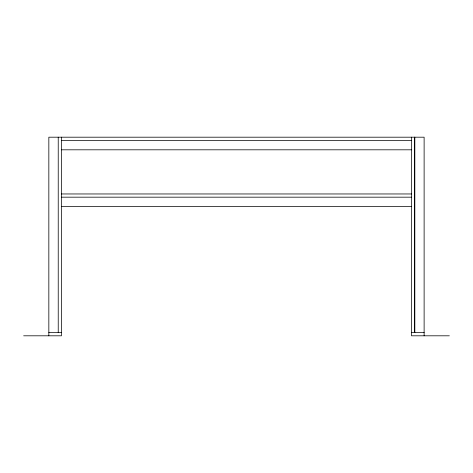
<?xml version="1.0" encoding="UTF-8"?>
<svg xmlns="http://www.w3.org/2000/svg" width="473" height="473" viewBox="0 0 473 473"><rect width="100%" height="100%" fill="white"/><g stroke="black" fill="none" stroke-linecap="round" stroke-linejoin="round"><path stroke-width="0.71" d="M61.449 140.41L411.504 140.41M61.449 149.811L411.504 149.811M61.449 193.96L411.504 193.96M61.449 197.176L411.504 197.176M61.449 206.577L411.504 206.577M48.837 332.649L61.449 332.649M411.504 332.649L424.169 332.649M23.65 335.806L61.449 335.806L61.449 137.194M449.35 335.806L411.504 335.806L411.504 137.194M424.121 335.806L424.121 137.194L48.837 137.194L48.837 335.806M414.756 137.194L414.756 332.649M414.72 137.194L414.72 332.649M58.232 137.194L58.232 332.649"/></g></svg>
